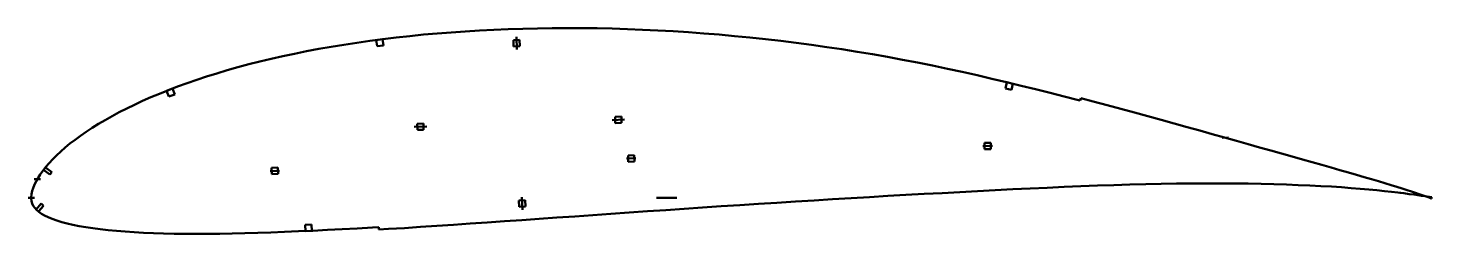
# Model space of a CAD drawing. Header units: metres. Extents: x -314 to 583, y -23 to 108.
import ezdxf

# ---------------------------------------------------------------- set-up
doc = ezdxf.new("R2010")
doc.units = ezdxf.units.M
for name, color, linetype, lineweight in [('FoilLayer', 1, 'Continuous', 50), ('StringerLayer', 1, 'Continuous', 50), ('SubLayer', 1, 'Continuous', 50)]:
    doc.layers.add(name, color=color, linetype=linetype, lineweight=lineweight)

msp = doc.modelspace()

# ---------------------------------------------------------------- linework, layer by layer
at = {"layer": 'FoilLayer'}
for p, q in [((-7.11, 107.8), (-16.33, 107.43)), ((2.21, 108.1), (-7.11, 107.8)), ((11.58, 108.3), (2.21, 108.1)), ((21.04, 108.44), (11.58, 108.3)), ((30.55, 108.5), (21.04, 108.44)), ((40.08, 108.46), (30.55, 108.5)), ((49.68, 108.34), (40.08, 108.46)), ((59.31, 108.12), (49.68, 108.34)), ((68.99, 107.83), (59.31, 108.12)), ((78.72, 107.45), (68.99, 107.83)), ((-103.93, 99.12), (-112.11, 97.87)), ((-95.62, 100.3), (-103.93, 99.12)), ((-87.2, 101.41), (-95.62, 100.3)), ((-78.68, 102.44), (-87.2, 101.41)), ((-70.05, 103.41), (-78.68, 102.44)), ((-61.34, 104.28), (-70.05, 103.41)), ((-52.53, 105.06), (-61.34, 104.28)), ((-43.61, 105.76), (-52.53, 105.06)), ((-34.59, 106.4), (-43.61, 105.76)), ((-25.5, 106.95), (-34.59, 106.4)), ((-16.33, 107.43), (-25.5, 106.95)), ((88.46, 107), (78.72, 107.45)), ((98.23, 106.45), (88.46, 107)), ((108.01, 105.81), (98.23, 106.45)), ((117.82, 105.09), (108.01, 105.81)), ((127.64, 104.29), (117.82, 105.09)), ((137.47, 103.41), (127.64, 104.29)), ((147.3, 102.45), (137.47, 103.41)), ((157.12, 101.41), (147.3, 102.45)), ((166.93, 100.27), (157.12, 101.41)), ((176.73, 99.05), (166.93, 100.27)), ((186.52, 97.76), (176.73, 99.05)), ((-151.13, 90.52), (-158.53, 88.85)), ((-143.58, 92.13), (-151.13, 90.52)), ((-135.9, 93.67), (-143.58, 92.13)), ((-128.09, 95.15), (-135.9, 93.67)), ((-120.16, 96.55), (-128.09, 95.15)), ((-112.11, 97.87), (-120.16, 96.55)), ((196.29, 96.38), (186.52, 97.76)), ((206.05, 94.92), (196.29, 96.38)), ((215.77, 93.38), (206.05, 94.92)), ((225.47, 91.76), (215.77, 93.38)), ((235.13, 90.06), (225.47, 91.76)), ((244.77, 88.28), (235.13, 90.06)), ((-186.64, 81.51), (-193.29, 79.54)), ((-179.82, 83.45), (-186.64, 81.51)), ((-172.86, 85.33), (-179.82, 83.45)), ((-165.76, 87.13), (-172.86, 85.33)), ((-158.53, 88.85), (-165.76, 87.13)), ((254.36, 86.42), (244.77, 88.28)), ((263.94, 84.51), (254.36, 86.42)), ((273.45, 82.53), (263.94, 84.51)), ((282.92, 80.46), (273.45, 82.53)), ((-212.3, 73.27), (-218.3, 71.08)), ((-206.12, 75.41), (-212.3, 73.27)), ((-199.79, 77.5), (-206.12, 75.41)), ((-193.29, 79.54), (-199.79, 77.5)), ((292.36, 78.33), (282.92, 80.46)), ((301.77, 76.14), (292.36, 78.33)), ((311.16, 73.91), (301.77, 76.14)), ((320.5, 71.67), (311.16, 73.91)), ((-235.34, 64.26), (-240.65, 61.91)), ((-229.84, 66.56), (-235.34, 64.26)), ((-224.16, 68.84), (-229.84, 66.56)), ((-218.3, 71.08), (-224.16, 68.84)), ((329.78, 69.41), (320.5, 71.67)), ((338.97, 67.11), (329.78, 69.41)), ((348.09, 64.79), (338.97, 67.11)), ((357.14, 62.46), (348.09, 64.79)), ((358.55, 63.69), (358.16, 62.19)), ((366.51, 61.6), (358.55, 63.69)), ((-255.57, 54.66), (-260.17, 52.21)), ((-250.77, 57.11), (-255.57, 54.66)), ((-245.8, 59.53), (-250.77, 57.11)), ((-240.65, 61.91), (-245.8, 59.53)), ((358.16, 62.19), (357.14, 62.46)), ((375.39, 59.24), (366.51, 61.6)), ((384.18, 56.88), (375.39, 59.24)), ((392.88, 54.51), (384.18, 56.88)), ((401.47, 52.15), (392.88, 54.51)), ((-268.81, 47.25), (-272.84, 44.74)), ((-264.6, 49.73), (-268.81, 47.25)), ((-260.17, 52.21), (-264.6, 49.73)), ((409.97, 49.82), (401.47, 52.15)), ((418.33, 47.51), (409.97, 49.82)), ((426.56, 45.23), (418.33, 47.51)), ((434.65, 42.98), (426.56, 45.23)), ((-283.81, 37.14), (-287.07, 34.62)), ((-280.34, 39.67), (-283.81, 37.14)), ((-276.67, 42.21), (-280.34, 39.67)), ((-272.84, 44.74), (-276.67, 42.21)), ((442.6, 40.74), (434.65, 42.98)), ((450.41, 38.55), (442.6, 40.74)), ((458.07, 36.41), (450.41, 38.55)), ((465.55, 34.31), (458.07, 36.41)), ((-295.65, 27.1), (-298.11, 24.61)), ((-292.98, 29.61), (-295.65, 27.1)), ((-290.13, 32.12), (-292.98, 29.61)), ((-287.07, 34.62), (-290.13, 32.12)), ((472.85, 32.25), (465.55, 34.31)), ((479.97, 30.24), (472.85, 32.25)), ((486.91, 28.28), (479.97, 30.24)), ((493.65, 26.38), (486.91, 28.28)), ((-302.47, 19.73), (-304.34, 17.34)), ((-300.39, 22.15), (-302.47, 19.73)), ((-298.11, 24.61), (-300.39, 22.15)), ((500.2, 24.53), (493.65, 26.38)), ((506.52, 22.75), (500.2, 24.53)), ((512.62, 21.01), (506.52, 22.75)), ((518.52, 19.34), (512.62, 21.01)), ((524.17, 17.73), (518.52, 19.34)), ((-308.72, 10.54), (-309.74, 8.47)), ((-307.46, 12.77), (-308.72, 10.54)), ((-306.01, 15.02), (-307.46, 12.77)), ((-304.34, 17.34), (-306.01, 15.02)), ((410.05, 8.94), (419.82, 9.08)), ((419.82, 9.08), (429.36, 9.17)), ((429.36, 9.17), (438.71, 9.23)), ((438.71, 9.23), (447.86, 9.24)), ((447.86, 9.24), (456.78, 9.17)), ((456.78, 9.17), (465.46, 9.06)), ((465.46, 9.06), (473.86, 8.91)), ((529.59, 16.18), (524.17, 17.73)), ((534.76, 14.69), (529.59, 16.18)), ((539.68, 13.26), (534.76, 14.69)), ((544.35, 11.88), (539.68, 13.26)), ((548.77, 10.56), (544.35, 11.88)), ((552.94, 9.3), (548.77, 10.56)), ((556.86, 8.1), (552.94, 9.3)), ((-311.83, 0.27), (-311.84, -0.25)), ((-311.62, 2.43), (-311.83, 0.27)), ((-311.2, 4.56), (-311.62, 2.43)), ((-310.6, 6.24), (-311.2, 4.56)), ((-309.74, 8.47), (-310.6, 6.24)), ((211.85, -0.2), (223.57, 0.49)), ((223.57, 0.49), (235.26, 1.18)), ((235.26, 1.18), (246.91, 1.85)), ((246.91, 1.85), (258.5, 2.48)), ((258.5, 2.48), (270, 3.09)), ((270, 3.09), (281.4, 3.7)), ((281.4, 3.7), (292.74, 4.32)), ((292.74, 4.32), (304, 4.91)), ((304, 4.91), (315.18, 5.44)), ((315.18, 5.44), (326.22, 5.96)), ((326.22, 5.96), (337.15, 6.47)), ((337.15, 6.47), (347.97, 6.96)), ((347.97, 6.96), (358.69, 7.41)), ((358.69, 7.41), (369.27, 7.79)), ((369.27, 7.79), (379.7, 8.13)), ((379.7, 8.13), (389.96, 8.46)), ((389.96, 8.46), (400.09, 8.74)), ((400.09, 8.74), (410.05, 8.94)), ((473.86, 8.91), (482.02, 8.72)), ((482.02, 8.72), (489.93, 8.48)), ((489.93, 8.48), (497.57, 8.2)), ((497.57, 8.2), (504.91, 7.87)), ((504.91, 7.87), (511.95, 7.52)), ((511.95, 7.52), (518.71, 7.15)), ((518.71, 7.15), (525.18, 6.73)), ((525.18, 6.73), (531.32, 6.27)), ((531.32, 6.27), (537.12, 5.79)), ((537.12, 5.79), (542.59, 5.32)), ((542.59, 5.32), (547.74, 4.84)), ((547.74, 4.84), (552.55, 4.36)), ((552.55, 4.36), (557.02, 3.86)), ((560.51, 6.97), (556.86, 8.1)), ((557.02, 3.86), (561.14, 3.38)), ((563.89, 5.9), (560.51, 6.97)), ((561.14, 3.38), (564.89, 2.9)), ((567.01, 4.9), (563.89, 5.9)), ((564.89, 2.9), (568.29, 2.45)), ((569.86, 3.97), (567.01, 4.9)), ((568.29, 2.45), (571.32, 2.04)), ((572.44, 3.12), (569.86, 3.97)), ((571.32, 2.04), (574.01, 1.66)), ((574.76, 2.34), (572.44, 3.12)), ((574.01, 1.66), (576.33, 1.33)), ((576.78, 1.66), (574.76, 2.34)), ((576.33, 1.33), (578.32, 1.05)), ((578.53, 1.06), (576.78, 1.66)), ((578.32, 1.05), (579.94, 0.8)), ((579.98, 0.56), (578.53, 1.06)), ((579.94, 0.8), (581.23, 0.61)), ((581.13, 0.16), (579.98, 0.56)), ((581.98, -0.14), (581.13, 0.16)), ((581.23, 0.61), (582.13, 0.46)), ((582.13, 0.46), (582.72, 0.38)), ((582.91, 0.34), (582.68, -0.38)), ((582.72, 0.38), (582.91, 0.34)), ((-311.84, -0.25), (-311.64, -2.23)), ((-311.64, -2.23), (-311.21, -3.65)), ((-311.21, -3.65), (-310.55, -5.01)), ((-310.55, -5.01), (-309.61, -6.38)), ((-309.61, -6.38), (-308.45, -7.7)), ((-308.45, -7.7), (-307.03, -8.98)), ((70.06, -9.38), (81.77, -8.57)), ((81.77, -8.57), (93.5, -7.78)), ((93.5, -7.78), (105.27, -6.98)), ((105.27, -6.98), (117.06, -6.18)), ((117.06, -6.18), (128.92, -5.37)), ((128.92, -5.37), (140.8, -4.59)), ((140.8, -4.59), (152.67, -3.85)), ((152.67, -3.85), (164.52, -3.1)), ((164.52, -3.1), (176.37, -2.34)), ((176.37, -2.34), (188.23, -1.6)), ((188.23, -1.6), (200.06, -0.89)), ((200.06, -0.89), (211.85, -0.2)), ((582.51, -0.32), (581.98, -0.14)), ((582.68, -0.38), (582.51, -0.32)), ((-307.03, -8.98), (-305.36, -10.19)), ((-305.36, -10.19), (-303.39, -11.33)), ((-303.39, -11.33), (-301.08, -12.42)), ((-301.08, -12.42), (-298.43, -13.47)), ((-298.43, -13.47), (-295.49, -14.5)), ((-295.49, -14.5), (-292.34, -15.49)), ((-292.34, -15.49), (-288.92, -16.4)), ((-288.92, -16.4), (-285.21, -17.24)), ((-285.21, -17.24), (-281.22, -18.02)), ((-63.2, -18.63), (-52.76, -17.92)), ((-52.76, -17.92), (-42.17, -17.2)), ((-42.17, -17.2), (-31.41, -16.47)), ((-31.41, -16.47), (-20.55, -15.75)), ((-20.55, -15.75), (-9.58, -14.99)), ((-9.58, -14.99), (1.5, -14.2)), ((1.5, -14.2), (12.71, -13.41)), ((12.71, -13.41), (24.03, -12.61)), ((24.03, -12.61), (35.43, -11.83)), ((35.43, -11.83), (46.89, -11.03)), ((46.89, -11.03), (58.43, -10.2)), ((58.43, -10.2), (70.06, -9.38)), ((-281.22, -18.02), (-276.94, -18.76)), ((-276.94, -18.76), (-272.44, -19.47)), ((-272.44, -19.47), (-267.7, -20.09)), ((-267.7, -20.09), (-262.69, -20.63)), ((-262.69, -20.63), (-257.4, -21.11)), ((-257.4, -21.11), (-251.84, -21.56)), ((-251.84, -21.56), (-246.05, -21.97)), ((-246.05, -21.97), (-240.06, -22.32)), ((-240.06, -22.32), (-233.82, -22.58)), ((-233.82, -22.58), (-227.34, -22.78)), ((-227.34, -22.78), (-220.58, -22.92)), ((-220.58, -22.92), (-213.62, -23.03)), ((-213.62, -23.03), (-206.43, -23.07)), ((-206.43, -23.07), (-199.05, -23.04)), ((-199.05, -23.04), (-191.41, -22.95)), ((-191.41, -22.95), (-183.52, -22.8)), ((-183.52, -22.8), (-175.42, -22.63)), ((-175.42, -22.63), (-167.14, -22.42)), ((-167.14, -22.42), (-158.66, -22.13)), ((-158.66, -22.13), (-149.97, -21.79)), ((-149.97, -21.79), (-141.05, -21.4)), ((-141.05, -21.4), (-131.93, -20.99)), ((-131.93, -20.99), (-122.64, -20.55)), ((-122.64, -20.55), (-113.2, -20.07)), ((-113.2, -20.07), (-103.57, -19.52)), ((-103.57, -19.52), (-93.74, -18.93)), ((-93.74, -18.93), (-89.78, -18.7)), ((-89.78, -18.7), (-89.69, -20.25)), ((-89.69, -20.25), (-83.63, -19.89)), ((-83.63, -19.89), (-73.48, -19.28)), ((-73.48, -19.28), (-63.2, -18.63))]:
    msp.add_line(p, q, dxfattribs=at)
at = {"layer": 'StringerLayer'}
for p, q in [((-87.42, 101.38), (-91.39, 100.85)), ((-91.39, 100.85), (-90.87, 96.89)), ((-86.9, 97.41), (-87.42, 101.38)), ((-90.87, 96.89), (-86.9, 97.41)), ((311.42, 73.85), (310.49, 69.96)), ((315.31, 72.92), (311.42, 73.85)), ((314.38, 69.03), (315.31, 72.92)), ((-221.58, 69.82), (-225.32, 68.39)), ((-225.32, 68.39), (-223.89, 64.66)), ((-223.89, 64.66), (-220.15, 66.09)), ((-220.15, 66.09), (-221.58, 69.82)), ((310.49, 69.96), (314.38, 69.03)), ((-302.68, 19.47), (-303.91, 17.89)), ((-298.74, 16.38), (-302.68, 19.47)), ((-303.91, 17.89), (-299.98, 14.81)), ((-299.98, 14.81), (-298.74, 16.38)), ((-305.45, -3.68), (-308.77, -7.42)), ((-308.77, -7.42), (-307.27, -8.75)), ((-307.27, -8.75), (-303.96, -5.01)), ((-303.96, -5.01), (-305.45, -3.68)), ((-132.77, -17.03), (-136.76, -17.2)), ((-136.76, -17.2), (-136.59, -21.2)), ((-132.59, -21.02), (-132.77, -17.03)), ((-136.59, -21.2), (-132.59, -21.02))]:
    msp.add_line(p, q, dxfattribs=at)
at = {"layer": 'SubLayer'}
for p, q in [((0.14, 100.95), (-3.86, 100.81)), ((-3.86, 100.81), (-3.72, 96.82)), ((-1.93, 102.88), (-1.65, 94.89)), ((0.28, 96.96), (0.14, 100.95)), ((-3.72, 96.82), (0.28, 96.96)), ((-67.21, 45.29), (-59.21, 45.57)), ((-61.28, 47.49), (-65.28, 47.36)), ((-65.28, 47.36), (-65.14, 43.36)), ((-61.14, 43.5), (-61.28, 47.49)), ((59.21, 49.7), (67.21, 49.98)), ((65.14, 51.91), (61.14, 51.77)), ((61.14, 51.77), (61.28, 47.77)), ((61.28, 47.77), (65.28, 47.91)), ((65.28, 47.91), (65.14, 51.91)), ((-65.14, 43.36), (-61.14, 43.5)), ((448.89, 38.35), (452.89, 38.49)), ((73.41, 27.24), (69.41, 27.1)), ((69.41, 27.1), (69.55, 23.1)), ((73.55, 23.24), (73.41, 27.24)), ((296.13, 33.02), (302.12, 33.23)), ((301.05, 35.19), (297.06, 35.05)), ((297.06, 35.05), (297.2, 31.05)), ((297.2, 31.05), (301.19, 31.19)), ((301.19, 31.19), (301.05, 35.19)), ((-154.24, 19.29), (-158.24, 19.15)), ((-158.24, 19.15), (-158.1, 15.15)), ((-154.1, 15.29), (-154.24, 19.29)), ((68.48, 25.07), (74.47, 25.28)), ((69.55, 23.1), (73.55, 23.24)), ((506.02, 22.37), (506.31, 23.33)), ((-309.94, 11.85), (-305.94, 11.99)), ((-159.17, 17.12), (-153.17, 17.33)), ((-158.1, 15.15), (-154.1, 15.29)), ((544.47, 11.32), (544.76, 12.28)), ((-313.83, 0), (-309.83, 0)), ((1.93, -7.62), (1.65, 0.38)), ((87.67, 0), (100.63, 0)), ((503.18, 7.44), (503.28, 8.44)), ((543.12, 4.77), (543.25, 5.76)), ((563, 2.64), (563.16, 3.63)), ((563.59, 5.47), (563.89, 6.43)), ((3.72, -1.55), (-0.28, -1.69)), ((-0.28, -1.69), (-0.14, -5.69)), ((-0.14, -5.69), (3.86, -5.55)), ((3.86, -5.55), (3.72, -1.55))]:
    msp.add_line(p, q, dxfattribs=at)

doc.saveas('drawing.dxf')
